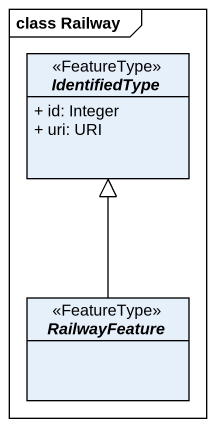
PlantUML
@startuml
mainframe class Railway
hide circle
hide empty members
skinparam classAttributeIconSize 0
abstract class IdentifiedType <<FeatureType>> {
  + id: Integer
  + uri: URI
}
abstract class RailwayFeature <<FeatureType>>
RailwayFeature -up-|> IdentifiedType
@enduml
